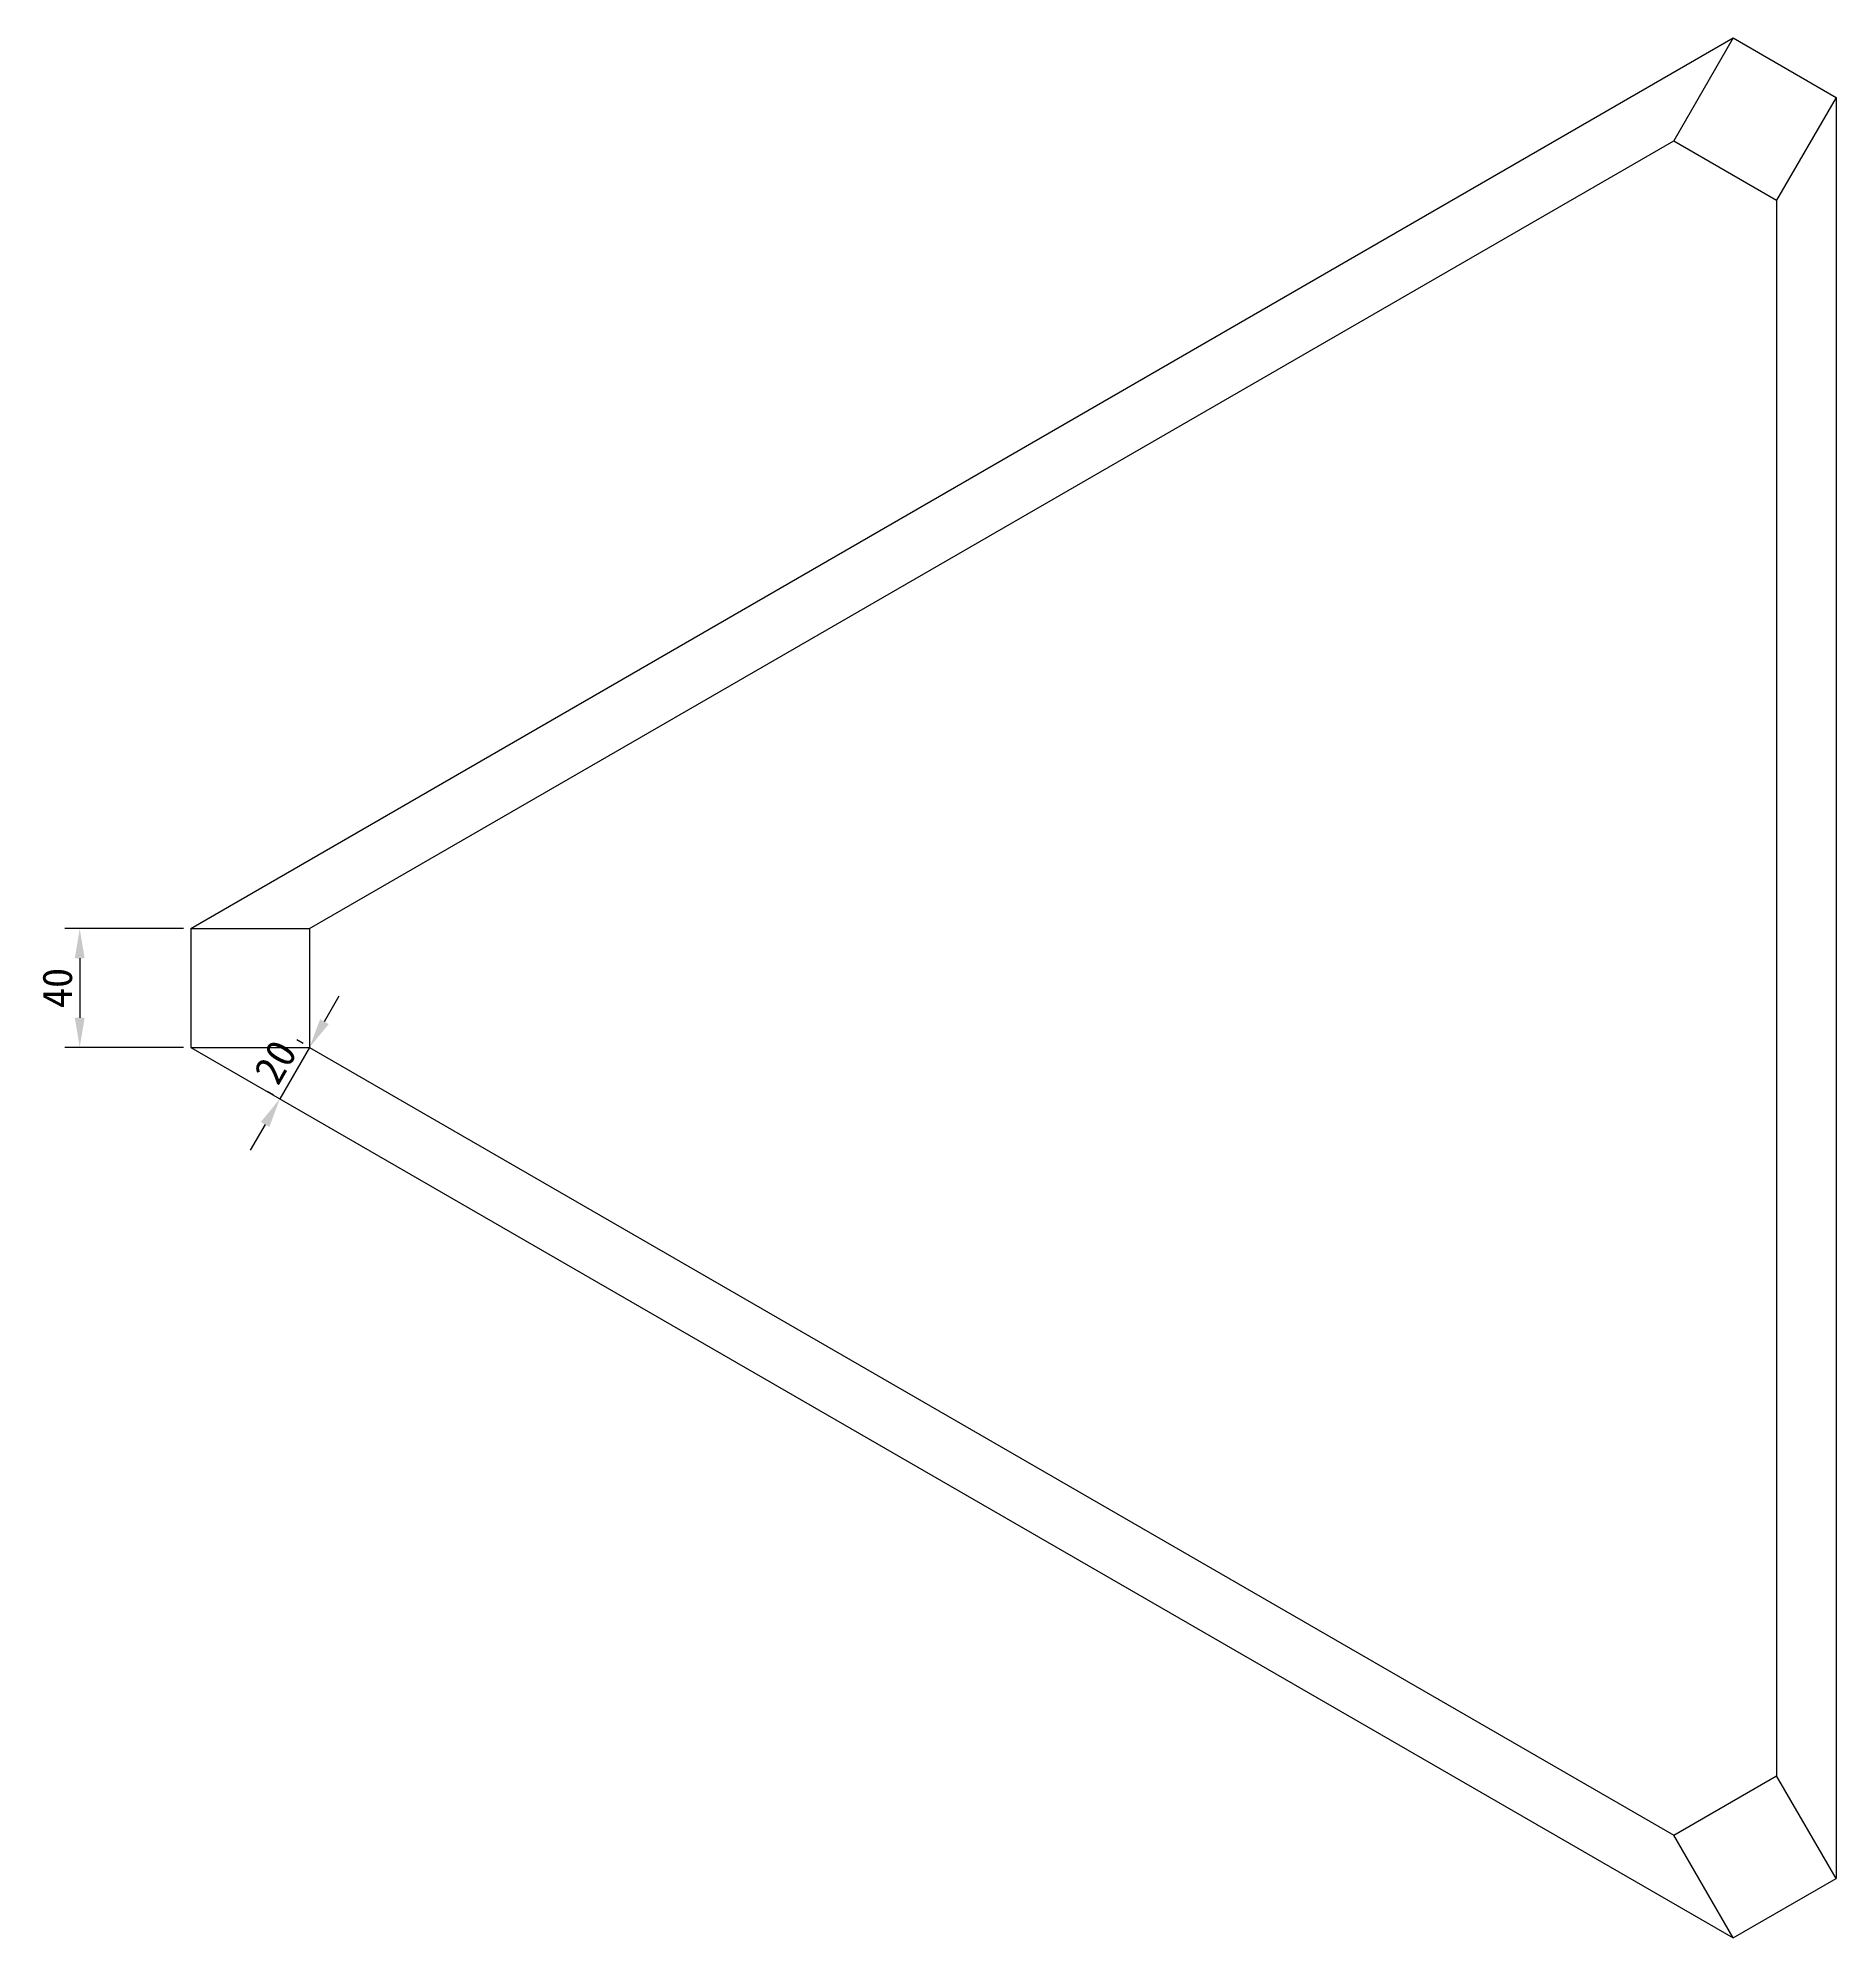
# Model space of a CAD drawing. Header units: millimetres. Extents: x 4699 to 7505, y 9276 to 12323.
# Drawn here: x 4723 to 5329, y 11683 to 12323 of the extents above; entities that cross this region are included whole.
import ezdxf

# ---------------------------------------------------------------- set-up
doc = ezdxf.new("R2010")
doc.units = ezdxf.units.MM
doc.styles.get("Standard").update_dxf_attribs({"font": 'SimSun.ttf'})
doc.dimstyles.new('ISO-25', dxfattribs={"dimtxt": 2.5, "dimasz": 2.5, "dimexe": 1.25, "dimexo": 0.625, "dimtad": 1, "dimtxsty": 'Standard', "dimcen": 2.5, "dimadec": 0, "dimazin": 0, "dimtfac": 1, "dimtmove": 0, "dimatfit": 3, "dimfxl": 1, "dimarcsym": 0})

# ---------------------------------------------------------------- blocks, each defined once
blk = doc.blocks.new('*D6')
at = {"color": 0, "lineweight": -2}
for p, q in [((4772.05, 12023.01), (4732.11, 12023.01)), ((4737.11, 12013.01), (4737.11, 11993.01)), ((4772.05, 11983.01), (4732.11, 11983.01))]:
    blk.add_line(p, q, dxfattribs=at)
at = {"color": 0}
for points in [[(4735.45, 12013.01), (4738.78, 12013.01), (4737.11, 12023.01)], [(4735.45, 11993.01), (4738.78, 11993.01), (4737.11, 11983.01)]]:
    blk.add_solid(points, dxfattribs=at)
at = {"layer": 'Defpoints', "color": 0}
for p in [(4774.55, 12023.01), (4737.11, 11983.01), (4774.55, 11983.01)]:
    blk.add_point(p, dxfattribs=at)
at = {"color": 0, "insert": (4729.61, 12003.01), "char_height": 10, "attachment_point": 5, "rotation": 90}
blk.add_mtext('40', dxfattribs=at)
blk = doc.blocks.new('*D5')
at = {"color": 0, "lineweight": -2}
for p, q in [((4819.55, 11991.67), (4824.55, 12000.33)), ((4814.55, 11983.01), (4804.55, 11965.69)), ((4812.38, 11984.26), (4810.22, 11985.51)), ((4802.38, 11966.94), (4800.22, 11968.19)), ((4799.55, 11957.03), (4794.55, 11948.37))]:
    blk.add_line(p, q, dxfattribs=at)
at = {"color": 0}
for points in [[(4818.11, 11992.5), (4820.99, 11990.84), (4814.55, 11983.01)], [(4798.11, 11957.86), (4800.99, 11956.2), (4804.55, 11965.69)]]:
    blk.add_solid(points, dxfattribs=at)
at = {"layer": 'Defpoints', "color": 0}
for p in [(4814.55, 11983.01), (4804.55, 11965.69), (4804.55, 11965.69)]:
    blk.add_point(p, dxfattribs=at)
at = {"color": 0, "insert": (4803.05, 11978.1), "char_height": 10, "attachment_point": 5, "rotation": 60}
blk.add_mtext('20', dxfattribs=at)

msp = doc.modelspace()

# ---------------------------------------------------------------- linework, layer by layer
for p, q in [((4774.549, 12023.01), (5294.164, 12323.01)), ((5294.164, 12323.01), (5274.164, 12288.369)), ((5294.164, 12323.01), (5328.806, 12303.01)), ((5328.806, 12303.01), (5308.806, 12268.369)), ((5328.806, 12303.01), (5328.806, 11703.01)), ((4814.549, 12023.01), (5274.164, 12288.369)), ((5274.164, 12288.369), (5308.806, 12268.369)), ((5308.806, 12268.369), (5308.806, 11737.651)), ((4774.549, 12023.01), (4814.549, 12023.01)), ((4774.549, 12023.01), (4774.549, 11983.01)), ((4814.549, 12023.01), (4814.549, 11983.01)), ((4774.549, 11983.01), (4814.549, 11983.01)), ((4774.549, 11983.01), (5294.164, 11683.01)), ((4814.549, 11983.01), (5274.164, 11717.651)), ((5274.164, 11717.651), (5308.806, 11737.651)), ((5328.806, 11703.01), (5308.806, 11737.651)), ((5294.164, 11683.01), (5274.164, 11717.651)), ((5294.164, 11683.01), (5328.806, 11703.01))]:
    msp.add_line(p, q)

# ---------------------------------------------------------------- dimensions: what is measured, and where the dimension line sits
dim = msp.add_linear_dim(base=(4737.113, 11983.01), p1=(4774.549, 12023.01), p2=(4774.549, 11983.01), angle=90, dimstyle='ISO-25', override={"dimscale": 0})
dim.commit()
dim.dimension.update_dxf_attribs({"geometry": '*D6', "text_midpoint": (4729.613, 12003.01)})
dim = msp.add_aligned_dim(p1=(4814.549, 11983.01), p2=(4804.549, 11965.689), distance=0, dimstyle='ISO-25', override={"dimscale": 0})
dim.commit()
dim.dimension.update_dxf_attribs({"geometry": '*D5', "text_midpoint": (4803.054, 11978.099)})

doc.saveas('drawing.dxf')
